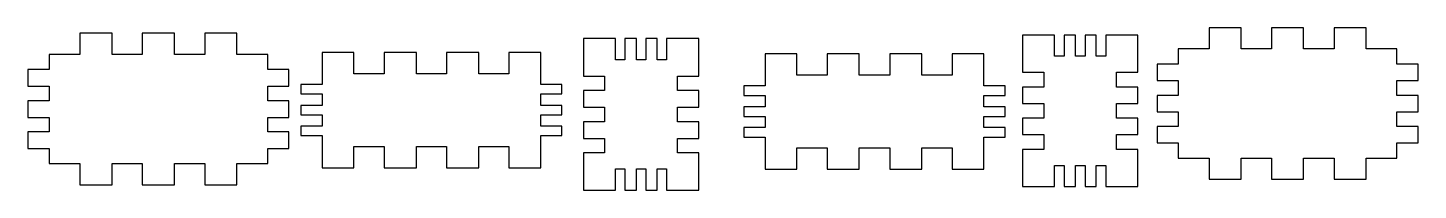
# Model space of a CAD drawing. Header units: millimetres. Extents: x 0.3 to 38.5, y 0.3 to 4.8.
import ezdxf

# ---------------------------------------------------------------- set-up
doc = ezdxf.new("R2010")
doc.units = ezdxf.units.MM
doc.header["$MEASUREMENT"] = 0
doc.layers.add('Default', color=178, linetype='Continuous', true_color=0x000000)

msp = doc.modelspace()

# ---------------------------------------------------------------- linework, layer by layer
at = {"layer": 'Default'}
for points in [[(0.906, 1.068), (1.748, 1.068), (1.748, 0.484), (2.635, 0.484), (2.635, 1.068), (3.462, 1.068), (3.462, 0.484), (4.35, 0.484), (4.35, 1.068), (5.177, 1.068), (5.177, 0.484), (6.064, 0.484), (6.064, 1.068), (6.906, 1.068), (6.906, 1.482), (7.49, 1.482), (7.49, 1.941), (6.906, 1.941), (6.906, 2.339), (7.49, 2.339), (7.49, 2.798), (6.906, 2.798), (6.906, 3.196), (7.49, 3.196), (7.49, 3.655), (6.906, 3.655), (6.906, 4.068), (6.064, 4.068), (6.064, 4.653), (5.177, 4.653), (5.177, 4.068), (4.35, 4.068), (4.35, 4.653), (3.462, 4.653), (3.462, 4.068), (2.635, 4.068), (2.635, 4.653), (1.748, 4.653), (1.748, 4.068), (0.906, 4.068), (0.906, 3.655), (0.322, 3.655), (0.322, 3.196), (0.906, 3.196), (0.906, 2.798), (0.322, 2.798), (0.322, 2.339), (0.906, 2.339), (0.906, 1.941), (0.322, 1.941), (0.322, 1.482), (0.906, 1.482), (0.906, 1.068)], [(27.626, 0.437), (28.21, 0.437), (28.506, 0.437), (28.506, 1.021), (28.772, 1.021), (28.772, 0.437), (29.077, 0.437), (29.077, 1.021), (29.343, 1.021), (29.343, 0.437), (29.649, 0.437), (29.649, 1.021), (29.915, 1.021), (29.915, 0.437), (30.21, 0.437), (30.794, 0.437), (30.794, 1.021), (30.794, 1.46), (30.21, 1.46), (30.21, 1.868), (30.794, 1.868), (30.794, 2.317), (30.21, 2.317), (30.21, 2.725), (30.794, 2.725), (30.794, 3.174), (30.21, 3.174), (30.21, 3.582), (30.794, 3.582), (30.794, 4.021), (30.794, 4.605), (30.21, 4.605), (29.915, 4.605), (29.915, 4.021), (29.649, 4.021), (29.649, 4.605), (29.343, 4.605), (29.343, 4.021), (29.077, 4.021), (29.077, 4.605), (28.772, 4.605), (28.772, 4.021), (28.506, 4.021), (28.506, 4.605), (28.21, 4.605), (27.626, 4.605), (27.626, 4.021), (27.626, 3.582), (28.21, 3.582), (28.21, 3.174), (27.626, 3.174), (27.626, 2.725), (28.21, 2.725), (28.21, 2.317), (27.626, 2.317), (27.626, 1.868), (28.21, 1.868), (28.21, 1.46), (27.626, 1.46), (27.626, 1.021), (27.626, 0.437)], [(31.903, 1.221), (32.75, 1.221), (32.75, 0.637), (33.627, 0.637), (33.627, 1.221), (34.465, 1.221), (34.465, 0.637), (35.342, 0.637), (35.342, 1.221), (36.179, 1.221), (36.179, 0.637), (37.056, 0.637), (37.056, 1.221), (37.903, 1.221), (37.903, 1.639), (38.487, 1.639), (38.487, 2.088), (37.903, 2.088), (37.903, 2.497), (38.487, 2.497), (38.487, 2.945), (37.903, 2.945), (37.903, 3.354), (38.487, 3.354), (38.487, 3.802), (37.903, 3.802), (37.903, 4.221), (37.056, 4.221), (37.056, 4.805), (36.179, 4.805), (36.179, 4.221), (35.342, 4.221), (35.342, 4.805), (34.465, 4.805), (34.465, 4.221), (33.627, 4.221), (33.627, 4.805), (32.75, 4.805), (32.75, 4.221), (31.903, 4.221), (31.903, 3.802), (31.319, 3.802), (31.319, 3.354), (31.903, 3.354), (31.903, 2.945), (31.319, 2.945), (31.319, 2.497), (31.903, 2.497), (31.903, 2.088), (31.319, 2.088), (31.319, 1.639), (31.903, 1.639), (31.903, 1.221)], [(15.571, 0.336), (16.155, 0.336), (16.456, 0.336), (16.456, 0.921), (16.711, 0.921), (16.711, 0.336), (17.027, 0.336), (17.027, 0.921), (17.283, 0.921), (17.283, 0.336), (17.598, 0.336), (17.598, 0.921), (17.854, 0.921), (17.854, 0.336), (18.155, 0.336), (18.739, 0.336), (18.739, 0.921), (18.739, 1.364), (18.155, 1.364), (18.155, 1.763), (18.739, 1.763), (18.739, 2.221), (18.155, 2.221), (18.155, 2.62), (18.739, 2.62), (18.739, 3.078), (18.155, 3.078), (18.155, 3.477), (18.739, 3.477), (18.739, 3.921), (18.739, 4.505), (18.155, 4.505), (17.854, 4.505), (17.854, 3.921), (17.598, 3.921), (17.598, 4.505), (17.283, 4.505), (17.283, 3.921), (17.027, 3.921), (17.027, 4.505), (16.711, 4.505), (16.711, 3.921), (16.456, 3.921), (16.456, 4.505), (16.155, 4.505), (15.571, 4.505), (15.571, 3.921), (15.571, 3.477), (16.155, 3.477), (16.155, 3.078), (15.571, 3.078), (15.571, 2.62), (16.155, 2.62), (16.155, 2.221), (15.571, 2.221), (15.571, 1.763), (16.155, 1.763), (16.155, 1.364), (15.571, 1.364), (15.571, 0.921), (15.571, 0.336)], [(8.4, 0.957), (9.272, 0.957), (9.272, 1.541), (10.1, 1.541), (10.1, 0.957), (10.987, 0.957), (10.987, 1.541), (11.814, 1.541), (11.814, 0.957), (12.701, 0.957), (12.701, 1.541), (13.528, 1.541), (13.528, 0.957), (14.4, 0.957), (14.4, 1.541), (14.4, 1.841), (14.984, 1.841), (14.984, 2.097), (14.4, 2.097), (14.4, 2.413), (14.984, 2.413), (14.984, 2.669), (14.4, 2.669), (14.4, 2.984), (14.984, 2.984), (14.984, 3.24), (14.4, 3.24), (14.4, 3.541), (14.4, 4.125), (13.528, 4.125), (13.528, 3.541), (12.701, 3.541), (12.701, 4.125), (11.814, 4.125), (11.814, 3.541), (10.987, 3.541), (10.987, 4.125), (10.1, 4.125), (10.1, 3.541), (9.272, 3.541), (9.272, 4.125), (8.4, 4.125), (8.4, 3.541), (8.4, 3.24), (7.816, 3.24), (7.816, 2.984), (8.4, 2.984), (8.4, 2.669), (7.816, 2.669), (7.816, 2.413), (8.4, 2.413), (8.4, 2.097), (7.816, 2.097), (7.816, 1.841), (8.4, 1.841), (8.4, 1.541), (8.4, 0.957)], [(20.563, 0.916), (21.43, 0.916), (21.43, 1.501), (22.267, 1.501), (22.267, 0.916), (23.144, 0.916), (23.144, 1.501), (23.981, 1.501), (23.981, 0.916), (24.858, 0.916), (24.858, 1.501), (25.695, 1.501), (25.695, 0.916), (26.563, 0.916), (26.563, 1.501), (26.563, 1.796), (27.147, 1.796), (27.147, 2.062), (26.563, 2.062), (26.563, 2.368), (27.147, 2.368), (27.147, 2.633), (26.563, 2.633), (26.563, 2.939), (27.147, 2.939), (27.147, 3.205), (26.563, 3.205), (26.563, 3.501), (26.563, 4.085), (25.695, 4.085), (25.695, 3.501), (24.858, 3.501), (24.858, 4.085), (23.981, 4.085), (23.981, 3.501), (23.144, 3.501), (23.144, 4.085), (22.267, 4.085), (22.267, 3.501), (21.43, 3.501), (21.43, 4.085), (20.563, 4.085), (20.563, 3.501), (20.563, 3.205), (19.978, 3.205), (19.978, 2.939), (20.563, 2.939), (20.563, 2.633), (19.978, 2.633), (19.978, 2.368), (20.563, 2.368), (20.563, 2.062), (19.978, 2.062), (19.978, 1.796), (20.563, 1.796), (20.563, 1.501), (20.563, 0.916)]]:
    msp.add_lwpolyline(points, dxfattribs=at)

doc.saveas('drawing.dxf')
